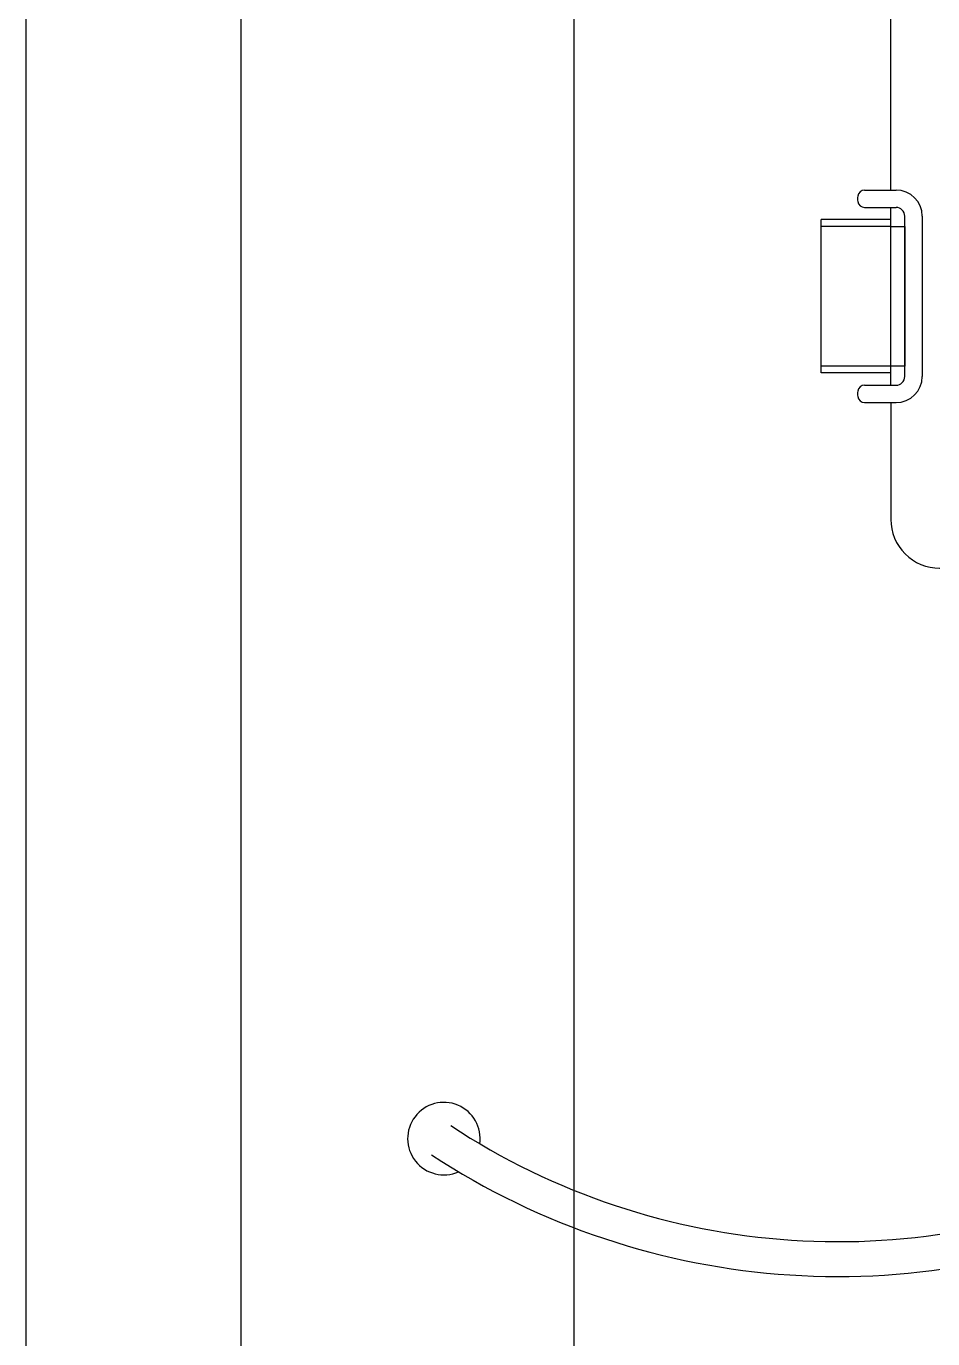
# Model space of a CAD drawing. Header units: millimetres. Extents: x 204328 to 274136, y -196910 to -178068.
# Drawn here: x 259781.8 to 259911.8, y -188318 to -188129.7 of the extents above; entities that cross this region are included whole.
import ezdxf

# ---------------------------------------------------------------- set-up
doc = ezdxf.new("R2010")
doc.units = ezdxf.units.MM
doc.layers.add('FIN', color=8, linetype='Continuous')
doc.layers.add('OHD Frame', color=2, linetype='Continuous')

# ---------------------------------------------------------------- blocks, each defined once
blk = doc.blocks.new('SPC-CONTROL')
for p, q in [((52380.85, 56001.51, 0), (52380.85, 56243.01, 0)), ((52377.09, 56001.51, 0), (52381.6, 56001.51, 0)), ((52377.09, 55999.01, 0), (52381.6, 55999.01, 0)), ((52380.85, 55973.51, 0), (52380.85, 55999.01, 0)), ((52370.85, 55975.26, 0), (52370.85, 55997.26, 0)), ((52380.85, 55997.26, 0), (52370.85, 55997.26, 0)), ((52380.85, 55996.26, 0), (52370.85, 55996.26, 0)), ((52380.85, 55996.26, 0), (52382.85, 55996.26, 0)), ((52382.85, 55974.76, 0), (52382.85, 55997.76, 0)), ((52382.85, 55996.26, 0), (52382.85, 55976.26, 0)), ((52385.35, 55997.76, 0), (52385.35, 55974.76, 0)), ((52380.85, 55976.26, 0), (52370.85, 55976.26, 0)), ((52380.85, 55975.26, 0), (52370.85, 55975.26, 0)), ((52382.85, 55976.26, 0), (52380.85, 55976.26, 0)), ((52377.09, 55973.51, 0), (52381.6, 55973.51, 0)), ((52377.09, 55971.01, 0), (52381.6, 55971.01, 0))]:
    blk.add_line(p, q)
at = {"elevation": 0}
blk.add_lwpolyline([(52380.85, 55971.08), (52380.85, 55954.26, 0.414214), (52387.85, 55947.26), (52623.85, 55947.26, 0.414214), (52630.85, 55954.26), (52630.85, 56290.26, 0.414214), (52623.85, 56297.26), (52387.85, 56297.26, 0.414214), (52380.85, 56290.26), (52380.85, 56273.51)], format="xyb", dxfattribs=at)
for centre, radius, start, end in [((52379.03, 56000.26, 0), 2.95, 172.6459, 187.3541), ((52377.09, 56000.51, 0), 1, 90, 172.6459), ((52377.09, 56000.01, 0), 1, 187.3541, 270), ((52381.6, 55997.76, 0), 3.75, 0, 90), ((52381.6, 55997.76, 0), 1.25, 0, 90), ((52377.09, 55972.51, 0), 1, 90, 172.6459), ((52381.6, 55974.76, 0), 1.25, 270, 0), ((52381.6, 55974.76, 0), 3.75, 270, 0), ((52379.03, 55972.26, 0), 2.95, 172.6459, 187.3541), ((52377.09, 55972.01, 0), 1, 187.3541, 270)]:
    blk.add_arc(centre, radius, start, end)
at = {"layer": 'FIN', "color": 0}
for centre, radius, start, end in [((52373.27, 55951.61, 0), 105.97, 236.6301, 355.2057), ((52373.27, 55951.61, 0), 100.97, 236.6301, 354.9677), ((52316.76, 55865.42, 0), 5.2, 351.7822, 293.8533)]:
    blk.add_arc(centre, radius, start, end, dxfattribs=at)

msp = doc.modelspace()

# ---------------------------------------------------------------- linework, layer by layer
at = {"color": 3}
for p, q in [((259781.82, -189504.02, 0), (259781.82, -181789.76, 0)), ((259812.62, -189504.02, 0), (259812.62, -181789.76, 0))]:
    msp.add_line(p, q, dxfattribs=at)
at = {"layer": 'OHD Frame', "color": 1}
msp.add_line((259860.32, -181454.02, 0), (259860.32, -189504.02, 0), dxfattribs=at)

# ---------------------------------------------------------------- block references
msp.add_blockref('SPC-CONTROL', (207524.95, -244154.67, 0))

doc.saveas('drawing.dxf')
